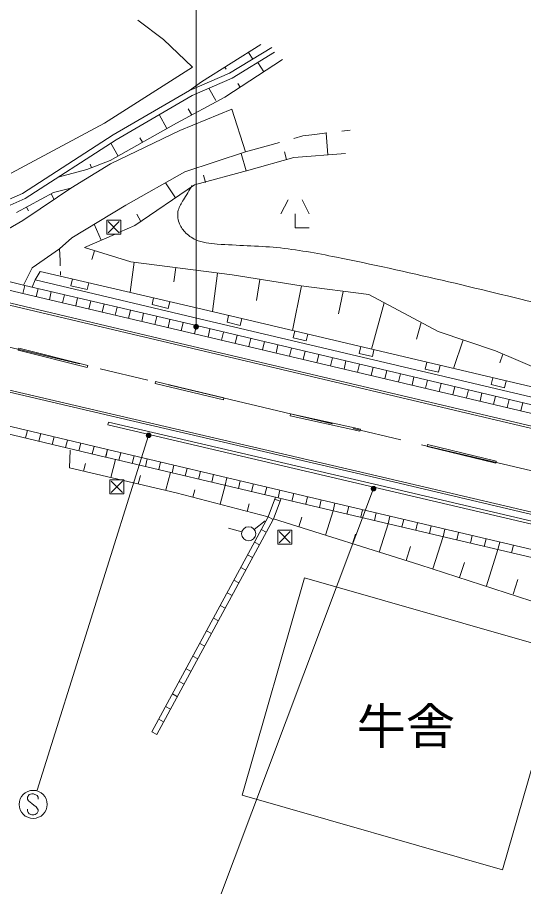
# Model space of a CAD drawing. Units: millimetres, scale not verified. Extents: x 40000 to 680000, y 20000 to 380000.
# Drawn here: x 471814 to 507841, y 256673 to 318578 of the extents above; entities that cross this region are included whole.
import ezdxf
from ezdxf.enums import TextEntityAlignment as Align

# ---------------------------------------------------------------- set-up
doc = ezdxf.new("R2010")
doc.units = ezdxf.units.MM
doc.header["$LTSCALE"] = 1000
doc.linetypes.add('CHAIN', pattern=[18.5, 12, -1.5, 3.5, -1.5])
for name, color, linetype, lineweight in [('M-BGD', 7, 'Continuous', 13), ('M-BMK', 2, 'CHAIN', 13), ('M-STR-HTXT', 7, 'Continuous', 13), ('M-STR-STRC', 7, 'Continuous', 13)]:
    doc.layers.add(name, color=color, linetype=linetype, lineweight=lineweight)
doc.styles.add('ＭＳ ゴシック', font='')
doc.styles.get('ＭＳ ゴシック').set_extended_font_data('MS Gothic')

# ---------------------------------------------------------------- blocks, each defined once
blk = doc.blocks.new('filled_dot')
at = {"color": 0, "linetype": 'Continuous', "lineweight": -2, "const_width": 1.25}
blk.add_lwpolyline([(-0.625, 0, 1), (0.625, 0, 1)], format="xyb", close=True, dxfattribs=at)

msp = doc.modelspace()

# ---------------------------------------------------------------- linework, layer by layer
at = {"layer": 'M-BGD'}
for p, q in [((480386, 318385), (482223, 316992)), ((482223, 316992), (484270, 315021)), ((484928, 313995), (489143, 316639)), ((486910, 314596), (489914, 316445)), ((487095, 314240), (490124, 316104)), ((488562, 315612), (488264, 316087)), ((490692, 315569), (486575, 312893)), ((488922, 315364), (489354, 314699)), ((484270, 315021), (478023, 311055)), ((484063, 313372), (486910, 314596)), ((486661, 314879), (486570, 315024)), ((484063, 313372), (484928, 313995)), ((484243, 313014), (487095, 314240)), ((487511, 313865), (487677, 313609)), ((478625, 310202), (484063, 313372)), ((485437, 313527), (485937, 312647)), ((478834, 309861), (484243, 313014)), ((486575, 312893), (483137, 311056)), ((483374, 310524), (487077, 312036)), ((483966, 312067), (484198, 311659)), ((487077, 312036), (488056, 308999)), ((481903, 311650), (482459, 310671)), ((478023, 311055), (471361, 307476)), ((483137, 311056), (478422, 308377)), ((472171, 306043), (478625, 310202)), ((478445, 308158), (483374, 310524)), ((491486, 309962), (492130, 310143)), ((492130, 310143), (492983, 310245)), ((492983, 310245), (493839, 310346)), ((493795, 310341), (493916, 308799)), ((494904, 310473), (495504, 310545)), ((472362, 305690), (478834, 309861)), ((478457, 309618), (478981, 308695)), ((480534, 310011), (480720, 309683)), ((489510, 309407), (490465, 309675)), ((483742, 307582), (488056, 308999)), ((488056, 308999), (489510, 309407)), ((490821, 308997), (490974, 308464)), ((478422, 308377), (476748, 307734)), ((487731, 308892), (488089, 307640)), ((488297, 307699), (491484, 308610)), ((491484, 308610), (495157, 308896)), ((476748, 307734), (474704, 307199)), ((475610, 306419), (478445, 308158)), ((476994, 308122), (477092, 307866)), ((484408, 306642), (488297, 307699)), ((479521, 305202), (483742, 307582)), ((485052, 307349), (485205, 306816)), ((480181, 303752), (484408, 306642)), ((482350, 306797), (483078, 305733)), ((467811, 304106), (472171, 306043)), ((471756, 304679), (474388, 306113)), ((474427, 305613), (474208, 306015)), ((474388, 306113), (475610, 306419)), ((474661, 305771), (475610, 306419)), ((467943, 303727), (472362, 305690)), ((472207, 304111), (474661, 305771)), ((475697, 302884), (479521, 305202)), ((491073, 305586), (490573, 304586)), ((492073, 305586), (492573, 304586)), ((472593, 304799), (472452, 305058)), ((491573, 304586), (491573, 303586)), ((472207, 304111), (468461, 301957)), ((480304, 304556), (480602, 304040)), ((477287, 303848), (477785, 302706)), ((479085, 303274), (480181, 303752)), ((491573, 303586), (492573, 303586)), ((474811, 302086), (475697, 302884)), ((476587, 302184), (478720, 303114)), ((476587, 302184), (479881, 301175)), ((472859, 300748), (474811, 302086)), ((474811, 302086), (474847, 301271)), ((477117, 301326), (477312, 301962)), ((474847, 301271), (474864, 300878)), ((479835, 298997), (480115, 301144)), ((479881, 301175), (487106, 300232)), ((468856, 300327), (472349, 299492)), ((472250, 299515), (472859, 300748)), ((473072, 299876), (473434, 300492)), ((473434, 300492), (484970, 297799)), ((474881, 300487), (474893, 300211)), ((482939, 299739), (483090, 300756)), ((485707, 297625), (486065, 300368)), ((468716, 299743), (472210, 298908)), ((472855, 299373), (473072, 299876)), ((473072, 299876), (484779, 297106)), ((475627, 299466), (475741, 299953)), ((476781, 299197), (476895, 299684)), ((487106, 300232), (492007, 299453)), ((488826, 298418), (489070, 299920)), ((472209, 298908), (472349, 299492)), ((472212, 298907), (472349, 299492)), ((472349, 299492), (484551, 296626)), ((473150, 298687), (473287, 299271)), ((474089, 298467), (474226, 299051)), ((476781, 299197), (475627, 299466)), ((491404, 296279), (492032, 299449)), ((492007, 299453), (496833, 298833)), ((494676, 297474), (495009, 299067)), ((468466, 298741), (484289, 294987)), ((468501, 298887), (484323, 295133)), ((472210, 298908), (484413, 296041)), ((475027, 298246), (475165, 298830)), ((475966, 298026), (476103, 298610)), ((476905, 297805), (477042, 298389)), ((481395, 298120), (481509, 298607)), ((496833, 298833), (501750, 296217)), ((477843, 297585), (477980, 298169)), ((478782, 297364), (478919, 297948)), ((482549, 297850), (481395, 298120)), ((482549, 297850), (482662, 298337)), ((484970, 297799), (517876, 290025)), ((497017, 294953), (497912, 298259)), ((479720, 297144), (479858, 297728)), ((480659, 296923), (480796, 297507)), ((481598, 296703), (481735, 297287)), ((486735, 296868), (486850, 297355)), ((482536, 296482), (482673, 297066)), ((483475, 296262), (483612, 296846)), ((484413, 296041), (484551, 296626)), ((484413, 296041), (484551, 296625)), ((484551, 296625), (516495, 289090)), ((516652, 289590), (484779, 297106)), ((487675, 296646), (486735, 296868)), ((487675, 296646), (487790, 297132)), ((500223, 295663), (500561, 296850)), ((484413, 296041), (516357, 288506)), ((485381, 295813), (485519, 296397)), ((486349, 295585), (486487, 296169)), ((487317, 295356), (487455, 295940)), ((491436, 295757), (491551, 296244)), ((492376, 295535), (492491, 296022)), ((501750, 296217), (505837, 294819)), ((488285, 295128), (488423, 295712)), ((489253, 294900), (489391, 295484)), ((492376, 295535), (491436, 295757)), ((502848, 293575), (503543, 295604)), ((471872, 294870), (471908, 295016)), ((476791, 293641), (471872, 294870)), ((471908, 295016), (476828, 293786)), ((484289, 294987), (516004, 287522)), ((484323, 295133), (516038, 287668)), ((490221, 294671), (490359, 295255)), ((491189, 294443), (491327, 295027)), ((492157, 294215), (492295, 294799)), ((496137, 294647), (496252, 295133)), ((497077, 294425), (497192, 294911)), ((505837, 294819), (509521, 293245)), ((493125, 293986), (493263, 294570)), ((494093, 293758), (494231, 294342)), ((495061, 293530), (495199, 294114)), ((497077, 294425), (496137, 294647)), ((506156, 293974), (506367, 294592)), ((476828, 293786), (476791, 293641)), ((496029, 293301), (496167, 293885)), ((496997, 293073), (497135, 293657)), ((497965, 292845), (498103, 293429)), ((500838, 293536), (500953, 294023)), ((501778, 293314), (500838, 293536)), ((501778, 293314), (501893, 293801)), ((467188, 292831), (478441, 290203)), ((467222, 292977), (478475, 290349)), ((498933, 292616), (499071, 293200)), ((499901, 292388), (500039, 292972)), ((505539, 292426), (505653, 292912)), ((481609, 292504), (481644, 292650)), ((486479, 291337), (481609, 292504)), ((481644, 292650), (486513, 291483)), ((500869, 292160), (501007, 292744)), ((501837, 291931), (501975, 292515)), ((502805, 291703), (502943, 292287)), ((506479, 292204), (505539, 292426)), ((506479, 292204), (506594, 292690)), ((503773, 291475), (503911, 292058)), ((504741, 291246), (504879, 291830)), ((505709, 291018), (505847, 291602)), ((486513, 291483), (486479, 291337)), ((506677, 290789), (506815, 291373)), ((507645, 290561), (507783, 291145)), ((478475, 290349), (497399, 285926)), ((491223, 290208), (491255, 290355)), ((491255, 290355), (496225, 289253)), ((468725, 290069), (478224, 287796)), ((478299, 289744), (478254, 289549)), ((478299, 289744), (497220, 285327)), ((478441, 290203), (497365, 285780)), ((496193, 289107), (491223, 290208)), ((468597, 289534), (478096, 287261)), ((472525, 289160), (472397, 288625)), ((478254, 289549), (497174, 285132)), ((496225, 289253), (496193, 289107)), ((473475, 288933), (473347, 288398)), ((474424, 288705), (474296, 288170)), ((475374, 288478), (475246, 287943)), ((476324, 288251), (476196, 287716)), ((477274, 288023), (477146, 287489)), ((500976, 288008), (501011, 288154)), ((505854, 286830), (500976, 288008)), ((501011, 288154), (505889, 286976)), ((475515, 286493), (475559, 287763)), ((478224, 287796), (478096, 287261)), ((478224, 287796), (478097, 287261)), ((478097, 287261), (490376, 284366)), ((478224, 287796), (490503, 284901)), ((479168, 287573), (479042, 287038)), ((480113, 287351), (479986, 286815)), ((476665, 286810), (476520, 286259)), ((478807, 287093), (478469, 285806)), ((481057, 287128), (480931, 286593)), ((482002, 286905), (481875, 286370)), ((482946, 286683), (482820, 286147)), ((505889, 286976), (505854, 286830)), ((483105, 284727), (475515, 286493)), ((482702, 286175), (482372, 284920)), ((483891, 286460), (483765, 285925)), ((484835, 286237), (484709, 285702)), ((485780, 286015), (485654, 285479)), ((480573, 285945), (480418, 285352)), ((486724, 285792), (486598, 285257)), ((487669, 285569), (487543, 285034)), ((497365, 285780), (527103, 278797)), ((497399, 285926), (527137, 278943)), ((484446, 284942), (484306, 284411)), ((486614, 285326), (486240, 283903)), ((488613, 285347), (488487, 284811)), ((489558, 285124), (489432, 284589)), ((490502, 284901), (490376, 284366)), ((490503, 284901), (490376, 284366)), ((490503, 284901), (501268, 282357)), ((497174, 285132), (526919, 278140)), ((497220, 285327), (526965, 278334)), ((489656, 283005), (483105, 284727)), ((489656, 283005), (490188, 284411)), ((490030, 282864), (490581, 284318)), ((490137, 284276), (490511, 284135)), ((490376, 284366), (501142, 281822)), ((491481, 284670), (491355, 284135)), ((492460, 284439), (492334, 283904)), ((493439, 284208), (493312, 283672)), ((488314, 283925), (488175, 283395)), ((494417, 283976), (494291, 283441)), ((495396, 283745), (495270, 283210)), ((481385, 267688), (489656, 283005)), ((489656, 283005), (490008, 282815)), ((492058, 282980), (491842, 282294)), ((494299, 283439), (493750, 281694)), ((496375, 283514), (496248, 282978)), ((497353, 283282), (497227, 282747)), ((498332, 283051), (498206, 282516)), ((481737, 267498), (490008, 282815)), ((488669, 282112), (489459, 282726)), ((490030, 282864), (500467, 279582)), ((498202, 282517), (497566, 280494)), ((499311, 282820), (499184, 282285)), ((500290, 282589), (500163, 282053)), ((501268, 282357), (501142, 281822)), ((501268, 282357), (501142, 281822)), ((501268, 282357), (559826, 268592)), ((487793, 281940), (486831, 282211)), ((489169, 282104), (489521, 281914)), ((495873, 281780), (495658, 281094)), ((501142, 281822), (559623, 268075)), ((502243, 282128), (502117, 281593)), ((503218, 281899), (503092, 281364)), ((504192, 281670), (504066, 281135)), ((488683, 281203), (489035, 281013)), ((502105, 281596), (501381, 279294)), ((505167, 281441), (505041, 280905)), ((506142, 281212), (506016, 280676)), ((499790, 280901), (499473, 279894)), ((506009, 280678), (505197, 278094)), ((507116, 280983), (506990, 280447)), ((488196, 280302), (488548, 280112)), ((487710, 279401), (488062, 279211)), ((500467, 279582), (509712, 276594)), ((503625, 279763), (503289, 278694)), ((487811, 263193), (492255, 278667)), ((487811, 263193), (492255, 278667)), ((492255, 278667), (510781, 273346)), ((487223, 278500), (487575, 278310)), ((507434, 278540), (507105, 277495)), ((486737, 277599), (487089, 277409)), ((486250, 276698), (486602, 276508)), ((485764, 275797), (486116, 275607)), ((485277, 274896), (485629, 274706)), ((484791, 273995), (485143, 273805)), ((484304, 273094), (484656, 272904)), ((510781, 273346), (506336, 257872)), ((483818, 272193), (484170, 272003)), ((483331, 271292), (483683, 271102)), ((482845, 270391), (483197, 270201)), ((482358, 269490), (482710, 269300)), ((481872, 268589), (482224, 268399)), ((481385, 267688), (481737, 267498)), ((506336, 257872), (487811, 263193))]:
    msp.add_line(p, q, dxfattribs=at)
at = {"layer": 'M-BGD', "color": 30}
for p, q in [((479169, 304145), (478169, 304145)), ((478169, 304145), (478169, 303145)), ((479064, 304045), (478264, 303245)), ((478264, 304045), (479064, 303245)), ((479169, 303145), (479169, 304145)), ((478169, 303145), (479169, 303145)), ((479396, 285650), (478396, 285650)), ((478396, 285650), (478396, 284650)), ((479291, 285550), (478491, 284750)), ((478491, 285550), (479291, 284750)), ((479396, 284650), (479396, 285650)), ((478396, 284650), (479396, 284650)), ((491340, 282064), (490340, 282064)), ((490340, 282064), (490340, 281064)), ((491235, 281964), (490435, 281164)), ((490435, 281964), (491235, 281164)), ((491340, 281064), (491340, 282064)), ((490340, 281064), (491340, 281064))]:
    msp.add_line(p, q, dxfattribs=at)
at = {"layer": 'M-BGD'}
msp.add_circle((488275, 281805), 500, dxfattribs=at)
msp.add_open_spline([(484247, 306614), (484046, 306267), (483845, 305920), (483629, 305573), (483483, 305338), (483331, 305104), (483263, 304841), (483190, 304556), (483218, 304237), (483320, 303955), (483409, 303712), (483553, 303495), (483728, 303306), (483948, 303068), (484216, 302873), (484507, 302740), (484979, 302525), (485511, 302473), (486038, 302434), (487473, 302328), (488876, 302319), (490277, 302183), (491693, 302047), (493106, 301782), (494514, 301501), (499558, 300493), (504530, 299275), (509502, 298057)], degree=3, knots=[0, 0, 0, 0, 1, 1, 1, 2, 2, 2, 3, 3, 3, 4, 4, 4, 5, 5, 5, 6, 6, 6, 7, 7, 7, 8, 8, 8, 9, 9, 9, 9], dxfattribs=at)
at = {"layer": 'M-BMK'}
msp.add_line((464563, 296670), (560809, 273872), dxfattribs=at)
at = {"layer": 'M-STR-STRC'}
for p, q in [((484533, 296547), (484533, 321951)), ((481153, 288812), (473222, 263541)), ((497161, 285016), (484853, 252290)), ((472655, 263226), (472531, 263042)), ((472847, 263292), (472655, 263226)), ((472968, 263290), (472847, 263292)), ((473218, 263171), (472968, 263290)), ((473281, 263039), (473218, 263171)), ((472531, 263042), (472533, 262910)), ((472533, 262910), (472597, 262781)), ((472597, 262781), (472852, 262600)), ((472852, 262600), (472981, 262468)), ((473281, 262910), (473281, 263039)), ((472533, 262062), (472531, 262184)), ((472573, 261960), (472533, 262062)), ((472657, 261849), (472573, 261960)), ((472981, 262468), (473160, 262352)), ((473221, 261910), (473079, 261818)), ((473160, 262352), (473287, 262152)), ((473281, 262041), (473221, 261910)), ((473287, 262152), (473281, 262041)), ((472844, 261789), (472657, 261849)), ((472979, 261789), (472844, 261789)), ((473079, 261818), (472979, 261789))]:
    msp.add_line(p, q, dxfattribs=at)
msp.add_circle((472938, 262529), 1000, dxfattribs=at)

# ---------------------------------------------------------------- block references
at = {"layer": 'M-STR-STRC', "xscale": 160, "yscale": 160}
for p, rotation in [((484533, 296547), 90), ((481153, 288812), 252.6), ((497161, 285016), 249.4)]:
    msp.add_blockref('filled_dot', p, dxfattribs=dict(at, rotation=rotation))

# ---------------------------------------------------------------- texts
at = {"layer": 'M-STR-HTXT', "style": 'ＭＳ ゴシック'}
msp.add_text('牛舎', height=2566, dxfattribs=at).set_placement((495957, 266049), align=Align.BOTTOM_LEFT)

doc.saveas('drawing.dxf')
